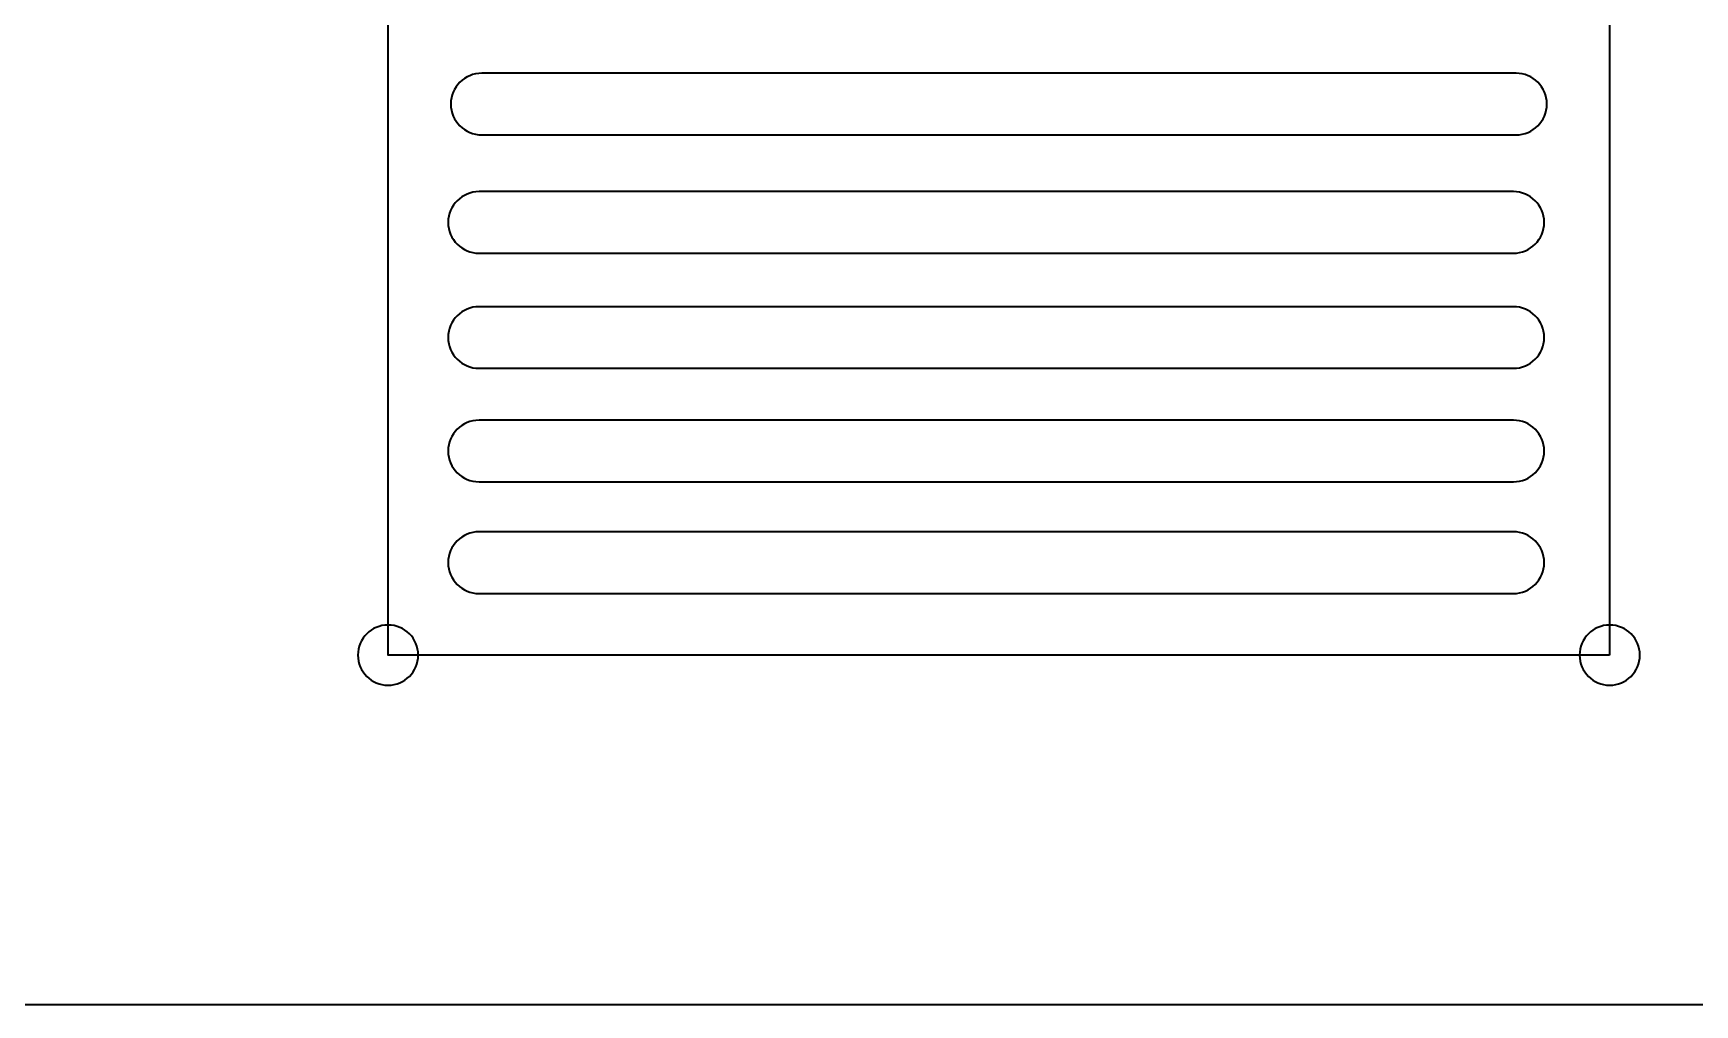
# Model space of a CAD drawing. Header units: inches. Extents: x 4 to 816, y 71 to 806.
# Drawn here: x 550.6 to 656.2, y 595 to 656.8 of the extents above; entities that cross this region are included whole.
import ezdxf

# ---------------------------------------------------------------- set-up
doc = ezdxf.new("R2010")
doc.units = ezdxf.units.IN
doc.header["$MEASUREMENT"] = 0
doc.layers.add('Layer 1', color=7, linetype='Continuous')

# ---------------------------------------------------------------- blocks, each defined once
blk = doc.blocks.new('block 41')
at = {"layer": 'Layer 1', "color": 240, "lineweight": 35, "true_color": 0xed1c24}
blk.add_lwpolyline([(441.79, 715.8), (790.74, 715.8), (790.74, 595.01), (441.79, 595.01)], dxfattribs=at)
blk = doc.blocks.new('block 64')
at = {"layer": 'Layer 1', "color": 140, "lineweight": 35, "true_color": 0x00adef}
blk.add_lwpolyline([(650.8, 617.26), (573.15, 617.26), (573.15, 694.91), (650.8, 694.91), (650.8, 617.26)], dxfattribs=at)
blk = doc.blocks.new('block 67')
at = {"layer": 'Layer 1', "color": 240, "lineweight": 35, "true_color": 0xed1c24}
blk.add_open_spline([(652.72, 617.26), (652.72, 616.2), (651.86, 615.34), (650.8, 615.34), (649.74, 615.34), (648.89, 616.2), (648.89, 617.26), (648.89, 618.31), (649.74, 619.17), (650.8, 619.17), (651.86, 619.17), (652.72, 618.31), (652.72, 617.26)], degree=3, knots=[0, 0, 0, 0, 1, 1, 1, 2, 2, 2, 3, 3, 3, 4, 4, 4, 4], dxfattribs=at)
blk = doc.blocks.new('block 68')
at = {"layer": 'Layer 1', "color": 240, "lineweight": 35, "true_color": 0xed1c24}
blk.add_open_spline([(575.07, 617.26), (575.07, 616.2), (574.21, 615.34), (573.15, 615.34), (572.09, 615.34), (571.23, 616.2), (571.23, 617.26), (571.23, 618.31), (572.09, 619.17), (573.15, 619.17), (574.21, 619.17), (575.07, 618.31), (575.07, 617.26)], degree=3, knots=[0, 0, 0, 0, 1, 1, 1, 2, 2, 2, 3, 3, 3, 4, 4, 4, 4], dxfattribs=at)
blk = doc.blocks.new('block 74')
at = {"layer": 'Layer 1', "color": 240, "lineweight": 35, "true_color": 0xed1c24}
blk.add_open_spline([(644.85, 650.35), (644.85, 650.35), (579.11, 650.35), (579.11, 650.35), (578.03, 650.35), (577.14, 651.23), (577.14, 652.31), (577.14, 653.39), (578.03, 654.27), (579.11, 654.27), (579.11, 654.27), (644.85, 654.27), (644.85, 654.27), (645.93, 654.27), (646.81, 653.39), (646.81, 652.31), (646.81, 651.23), (645.93, 650.35), (644.85, 650.35)], degree=3, knots=[0, 0, 0, 0, 1, 1, 1, 2, 2, 2, 3, 3, 3, 4, 4, 4, 5, 5, 5, 6, 6, 6, 6], dxfattribs=at)
blk = doc.blocks.new('block 75')
at = {"layer": 'Layer 1', "color": 240, "lineweight": 35, "true_color": 0xed1c24}
blk.add_open_spline([(644.68, 642.82), (644.68, 642.82), (578.94, 642.82), (578.94, 642.82), (577.86, 642.82), (576.97, 643.7), (576.97, 644.78), (576.97, 645.86), (577.86, 646.74), (578.94, 646.74), (578.94, 646.74), (644.68, 646.74), (644.68, 646.74), (645.76, 646.74), (646.64, 645.86), (646.64, 644.78), (646.64, 643.7), (645.76, 642.82), (644.68, 642.82)], degree=3, knots=[0, 0, 0, 0, 1, 1, 1, 2, 2, 2, 3, 3, 3, 4, 4, 4, 5, 5, 5, 6, 6, 6, 6], dxfattribs=at)
blk = doc.blocks.new('block 76')
at = {"layer": 'Layer 1', "color": 240, "lineweight": 35, "true_color": 0xed1c24}
blk.add_open_spline([(644.68, 635.5), (644.68, 635.5), (578.94, 635.5), (578.94, 635.5), (577.86, 635.5), (576.97, 636.38), (576.97, 637.46), (576.97, 638.54), (577.86, 639.42), (578.94, 639.42), (578.94, 639.42), (644.68, 639.42), (644.68, 639.42), (645.76, 639.42), (646.64, 638.54), (646.64, 637.46), (646.64, 636.38), (645.76, 635.5), (644.68, 635.5)], degree=3, knots=[0, 0, 0, 0, 1, 1, 1, 2, 2, 2, 3, 3, 3, 4, 4, 4, 5, 5, 5, 6, 6, 6, 6], dxfattribs=at)
blk = doc.blocks.new('block 77')
at = {"layer": 'Layer 1', "color": 240, "lineweight": 35, "true_color": 0xed1c24}
blk.add_open_spline([(644.68, 628.28), (644.68, 628.28), (578.94, 628.28), (578.94, 628.28), (577.86, 628.28), (576.97, 629.16), (576.97, 630.24), (576.97, 631.32), (577.86, 632.2), (578.94, 632.2), (578.94, 632.2), (644.68, 632.2), (644.68, 632.2), (645.76, 632.2), (646.64, 631.32), (646.64, 630.24), (646.64, 629.16), (645.76, 628.28), (644.68, 628.28)], degree=3, knots=[0, 0, 0, 0, 1, 1, 1, 2, 2, 2, 3, 3, 3, 4, 4, 4, 5, 5, 5, 6, 6, 6, 6], dxfattribs=at)
blk = doc.blocks.new('block 78')
at = {"layer": 'Layer 1', "color": 240, "lineweight": 35, "true_color": 0xed1c24}
blk.add_open_spline([(644.68, 621.17), (644.68, 621.17), (578.94, 621.17), (578.94, 621.17), (577.86, 621.17), (576.97, 622.06), (576.97, 623.14), (576.97, 624.22), (577.86, 625.1), (578.94, 625.1), (578.94, 625.1), (644.68, 625.1), (644.68, 625.1), (645.76, 625.1), (646.64, 624.22), (646.64, 623.14), (646.64, 622.06), (645.76, 621.17), (644.68, 621.17)], degree=3, knots=[0, 0, 0, 0, 1, 1, 1, 2, 2, 2, 3, 3, 3, 4, 4, 4, 5, 5, 5, 6, 6, 6, 6], dxfattribs=at)

msp = doc.modelspace()

# ---------------------------------------------------------------- block references
at = {"layer": 'Layer 1'}
for name in ['block 41', 'block 64', 'block 74', 'block 75', 'block 76', 'block 77', 'block 78', 'block 68', 'block 67']:
    msp.add_blockref(name, (0, 0), dxfattribs=at)

doc.saveas('drawing.dxf')
